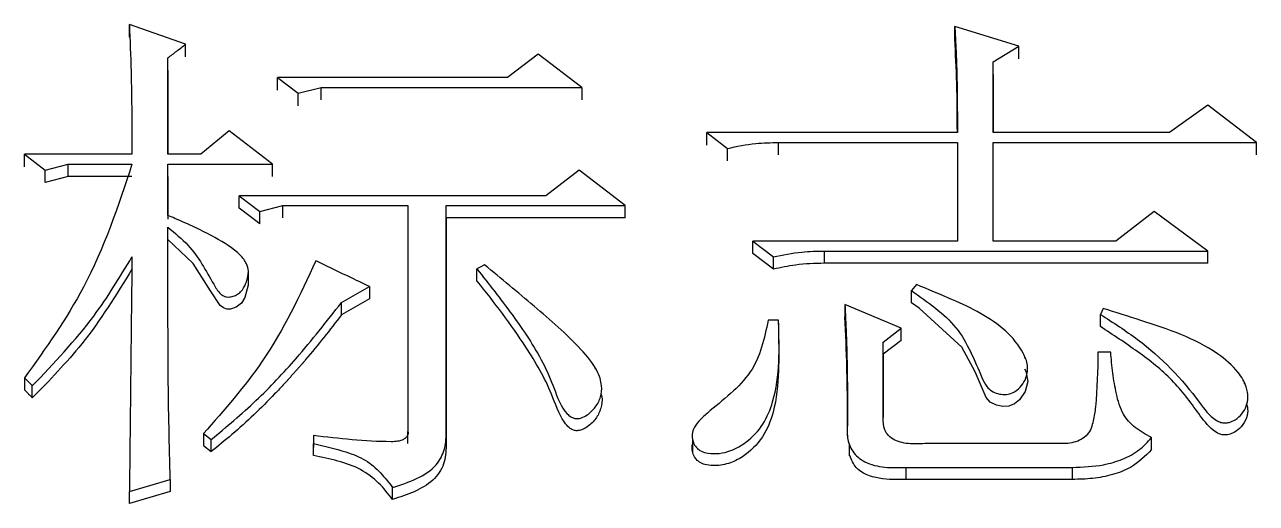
# Model space of a CAD drawing. Header units: millimetres. Extents: x 2223 to 4172, y 741 to 2119.
# Drawn here: x 2702.23 to 2707.45, y 1895.12 to 1897.14 of the extents above; entities that cross this region are included whole.
import ezdxf

# ---------------------------------------------------------------- set-up
doc = ezdxf.new("R2010")
doc.units = ezdxf.units.MM

msp = doc.modelspace()

# ---------------------------------------------------------------- linework, layer by layer
at = {"color": 7, "linetype": 'Continuous', "lineweight": 25}
for p, q in [((2702.914, 1897.0598), (2702.676, 1897.1428)), ((2702.676, 1897.0896), (2702.676, 1897.1428)), ((2706.4405, 1897.0516), (2706.17, 1897.1345)), ((2706.17, 1897.0813), (2706.17, 1897.1345)), ((2702.914, 1897.0068), (2702.914, 1897.0598)), ((2704.4068, 1897.0184), (2704.277, 1896.9187)), ((2704.5907, 1896.8771), (2704.4068, 1897.0184)), ((2706.3323, 1896.9851), (2706.4405, 1897.0516)), ((2706.4405, 1896.9985), (2706.4405, 1897.0516)), ((2702.8383, 1896.5941), (2702.8383, 1897.0018)), ((2702.8383, 1896.9488), (2702.8383, 1897.0018)), ((2706.3323, 1896.6858), (2706.3323, 1896.9851)), ((2706.3323, 1896.9322), (2706.3323, 1896.9851)), ((2702.8383, 1896.9487), (2702.8383, 1896.5941)), ((2703.3034, 1896.9187), (2703.39, 1896.8522)), ((2703.3034, 1896.8658), (2703.3034, 1896.9187)), ((2706.3323, 1896.9322), (2706.3323, 1896.6858)), ((2703.39, 1896.8522), (2703.4873, 1896.8771)), ((2703.4873, 1896.8243), (2703.4873, 1896.8771)), ((2704.5907, 1896.8771), (2704.5907, 1896.8243)), ((2703.39, 1896.7994), (2703.39, 1896.8522)), ((2707.2409, 1896.8023), (2707.0787, 1896.6858)), ((2707.4465, 1896.6441), (2707.2409, 1896.8023)), ((2703.0979, 1896.6941), (2702.9789, 1896.5941)), ((2703.2818, 1896.5525), (2703.0979, 1896.6941)), ((2705.1207, 1896.6858), (2705.2073, 1896.6192)), ((2706.1808, 1896.6858), (2705.1207, 1896.6858)), ((2707.0787, 1896.6858), (2706.3323, 1896.6858)), ((2705.2073, 1896.5667), (2705.2073, 1896.6192)), ((2705.4236, 1896.6441), (2706.1808, 1896.6441)), ((2705.4236, 1896.5916), (2705.4236, 1896.6441)), ((2706.1808, 1896.6441), (2706.1808, 1896.2268)), ((2706.3323, 1896.6441), (2707.4465, 1896.6441)), ((2706.3323, 1896.2268), (2706.3323, 1896.6441)), ((2706.3323, 1896.5916), (2706.3323, 1896.6441)), ((2702.6869, 1896.5941), (2702.2325, 1896.5941)), ((2702.2325, 1896.5941), (2702.3191, 1896.5275)), ((2702.2325, 1896.5417), (2702.2325, 1896.5941)), ((2702.3191, 1896.5275), (2702.4164, 1896.5525)), ((2702.4164, 1896.5525), (2702.6868, 1896.5525)), ((2702.4164, 1896.5), (2702.4164, 1896.5525)), ((2702.9789, 1896.5941), (2702.8383, 1896.5941)), ((2702.8383, 1896.5525), (2703.2818, 1896.5525)), ((2702.8383, 1896.3355), (2702.8383, 1896.5525)), ((2702.8383, 1896.5), (2702.8383, 1896.5525)), ((2703.2818, 1896.5001), (2703.2818, 1896.5525)), ((2702.3191, 1896.4751), (2702.3191, 1896.5275)), ((2702.4164, 1896.5), (2702.3191, 1896.4751)), ((2702.6868, 1896.5), (2702.4164, 1896.5)), ((2702.8383, 1896.5), (2702.8383, 1896.3195)), ((2704.5799, 1896.5275), (2704.4393, 1896.419)), ((2704.7746, 1896.3772), (2704.5799, 1896.5275)), ((2703.1412, 1896.419), (2703.2277, 1896.3522)), ((2704.4393, 1896.419), (2703.1412, 1896.419)), ((2703.1412, 1896.3667), (2703.1412, 1896.419)), ((2703.2277, 1896.3), (2703.1412, 1896.3667)), ((2703.2277, 1896.3522), (2703.3251, 1896.3772)), ((2703.2277, 1896.3), (2703.2277, 1896.3522)), ((2703.3251, 1896.3772), (2703.8551, 1896.3772)), ((2703.3251, 1896.325), (2703.3251, 1896.3772)), ((2703.8551, 1896.3772), (2703.8551, 1895.421)), ((2704.0174, 1896.3772), (2704.7746, 1896.3772)), ((2704.0174, 1895.4126), (2704.0174, 1896.3772)), ((2704.0174, 1896.325), (2704.0174, 1896.3772)), ((2704.7746, 1896.325), (2704.7746, 1896.3772)), ((2707.0138, 1896.3522), (2706.8515, 1896.2268)), ((2707.2409, 1896.185), (2707.0138, 1896.3522)), ((2704.0174, 1896.325), (2704.0174, 1895.3616)), ((2704.7746, 1896.325), (2704.0174, 1896.325)), ((2705.3155, 1896.2268), (2705.402, 1896.1599)), ((2706.1808, 1896.2268), (2705.3155, 1896.2268)), ((2705.6183, 1896.185), (2707.2409, 1896.185)), ((2705.6183, 1896.133), (2705.6183, 1896.185)), ((2706.8515, 1896.2268), (2706.3323, 1896.2268)), ((2707.2409, 1896.133), (2707.2409, 1896.185)), ((2705.402, 1896.108), (2705.3155, 1896.1748)), ((2705.402, 1896.108), (2705.402, 1896.1599)), ((2707.2409, 1896.133), (2705.6183, 1896.133)), ((2703.1794, 1896.1004), (2703.1794, 1896.1027)), ((2703.1794, 1896.0506), (2703.1794, 1896.0996)), ((2704.1471, 1896.0578), (2704.1471, 1896.1096)), ((2703.5739, 1895.9672), (2703.6929, 1896.0343)), ((2703.6929, 1896.0343), (2703.6929, 1895.9825)), ((2706.0078, 1896.0427), (2705.9861, 1896.0174)), ((2703.6929, 1895.9825), (2703.5739, 1895.9156)), ((2705.9861, 1895.9657), (2705.9861, 1896.0174)), ((2703.5739, 1895.9156), (2703.5739, 1895.9672)), ((2705.9429, 1895.8582), (2705.7049, 1895.9589)), ((2705.7049, 1895.9589), (2705.7049, 1895.9072)), ((2705.4236, 1895.8918), (2705.3802, 1895.8918)), ((2705.4236, 1895.8799), (2705.4236, 1895.8402)), ((2706.7866, 1895.8653), (2706.7866, 1895.9169)), ((2705.8671, 1895.7995), (2705.9429, 1895.8582)), ((2705.9429, 1895.8067), (2705.9429, 1895.8582)), ((2705.9429, 1895.8067), (2705.8671, 1895.748)), ((2705.8671, 1895.4799), (2705.8671, 1895.7995)), ((2705.8671, 1895.748), (2705.8671, 1895.7995)), ((2705.8671, 1895.748), (2705.8671, 1895.4799)), ((2706.4666, 1895.7319), (2706.4666, 1895.7381)), ((2706.8299, 1895.7575), (2706.7758, 1895.7575)), ((2704.6496, 1895.6847), (2704.6496, 1895.6882)), ((2702.2325, 1895.6483), (2702.2325, 1895.597)), ((2702.265, 1895.5634), (2702.265, 1895.6146)), ((2707.3958, 1895.6234), (2707.3958, 1895.6291)), ((2705.7157, 1895.4037), (2705.7157, 1895.4547)), ((2702.9897, 1895.4126), (2703.0222, 1895.3873)), ((2702.9897, 1895.4126), (2702.9897, 1895.3616)), ((2703.4549, 1895.4041), (2703.4549, 1895.3704)), ((2703.4549, 1895.4041), (2703.4549, 1895.3532)), ((2703.8551, 1895.37), (2703.8551, 1895.421)), ((2704.0174, 1895.3616), (2704.0174, 1895.4126)), ((2702.9897, 1895.3616), (2703.0222, 1895.3364)), ((2703.0222, 1895.3364), (2703.0222, 1895.3873)), ((2703.4549, 1895.3195), (2703.4549, 1895.3704)), ((2705.0599, 1895.3853), (2705.0599, 1895.3341)), ((2705.7227, 1895.3691), (2705.7227, 1895.3179)), ((2706.6027, 1895.3704), (2706.051, 1895.3704)), ((2707.003, 1895.3448), (2707.003, 1895.3957)), ((2705.9645, 1895.2692), (2706.6676, 1895.2692)), ((2705.9645, 1895.2185), (2705.9645, 1895.2692)), ((2706.6676, 1895.2185), (2706.6676, 1895.2692)), ((2702.676, 1895.168), (2702.8491, 1895.2186)), ((2702.8491, 1895.2186), (2702.8491, 1895.1679)), ((2706.6676, 1895.2185), (2705.9645, 1895.2185)), ((2702.676, 1895.1173), (2702.676, 1895.168)), ((2702.8491, 1895.1679), (2702.676, 1895.1173)), ((2703.7902, 1895.1342), (2703.7902, 1895.1848))]:
    msp.add_line(p, q, dxfattribs=at)
at = {"color": 7, "linetype": 'Continuous', "lineweight": 25, "flags": 128}
for points in [[(2704.277, 1896.9187), (2703.807, 1896.9187), (2703.3034, 1896.9187)], [(2703.4873, 1896.8771), (2703.9573, 1896.8771), (2704.5907, 1896.8771)], [(2705.1207, 1896.6332), (2705.1207, 1896.6463), (2705.1207, 1896.6595), (2705.1207, 1896.6726), (2705.1207, 1896.6858)], [(2707.4465, 1896.5916), (2707.4465, 1896.6049), (2707.4465, 1896.6245), (2707.4465, 1896.6441)], [(2703.178, 1896.0505), (2703.1793, 1896.0411), (2703.1651, 1895.9878), (2703.1509, 1895.9649), (2703.1285, 1895.9471), (2703.104, 1895.9393), (2703.0884, 1895.9392), (2703.0736, 1895.9439), (2703.0595, 1895.9546), (2703.0189, 1896.0161), (2702.9456, 1896.1317), (2702.8383, 1896.2333), (2702.8383, 1896.2333)], [(2705.3155, 1896.1748), (2705.3155, 1896.1878), (2705.3155, 1896.2008), (2705.3155, 1896.2138), (2705.3155, 1896.2268)], [(2704.1796, 1896.1264), (2704.1633, 1896.118), (2704.1471, 1896.1096)], [(2706.4651, 1895.6858), (2706.4707, 1895.6762), (2706.4784, 1895.6333), (2706.4684, 1895.5905), (2706.4445, 1895.5554), (2706.422, 1895.5378), (2706.3986, 1895.5289), (2706.3732, 1895.5271), (2706.346, 1895.5323), (2706.3199, 1895.5461), (2706.3025, 1895.5648), (2706.2558, 1895.674), (2706.2002, 1895.7785), (2706.019, 1895.9434), (2705.9861, 1895.9657), (2705.9861, 1895.9657)], [(2706.7974, 1895.9421), (2706.792, 1895.9295), (2706.7866, 1895.9169)]]:
    msp.add_lwpolyline(points, dxfattribs=at)
at = {"color": 7, "linetype": 'Continuous', "lineweight": 25}
for points, knots in [([(2702.676, 1897.1428), (2702.6785, 1897.0766), (2702.6832, 1896.9522), (2702.6861, 1896.7693), (2702.6866, 1896.6525), (2702.6869, 1896.5941)], [0, 0, 0, 0, 0.362921, 0.681445, 1, 1, 1, 1]), ([(2706.17, 1897.1345), (2706.1702, 1897.1318), (2706.1704, 1897.1263), (2706.1709, 1897.1182), (2706.1713, 1897.11), (2706.1717, 1897.1018), (2706.1721, 1897.095), (2706.1724, 1897.0882), (2706.1728, 1897.0814), (2706.1732, 1897.0733), (2706.1735, 1897.0665), (2706.1738, 1897.0596), (2706.1742, 1897.0528), (2706.1745, 1897.0447), (2706.1749, 1897.0379), (2706.1752, 1897.031), (2706.1755, 1897.0242), (2706.1758, 1897.0174), (2706.176, 1897.0106), (2706.1763, 1897.0038), (2706.1766, 1896.9956), (2706.1769, 1896.9888), (2706.1771, 1896.982), (2706.1774, 1896.9752), (2706.1776, 1896.9684), (2706.1778, 1896.9615), (2706.178, 1896.9547), (2706.1782, 1896.9465), (2706.1784, 1896.9397), (2706.1786, 1896.9329), (2706.1788, 1896.9261), (2706.1789, 1896.9192), (2706.1791, 1896.9124), (2706.1792, 1896.9056), (2706.1794, 1896.8974), (2706.1795, 1896.8906), (2706.1796, 1896.8838), (2706.1797, 1896.8769), (2706.1798, 1896.8701), (2706.1799, 1896.8633), (2706.18, 1896.8565), (2706.1801, 1896.8496), (2706.1802, 1896.8428), (2706.1802, 1896.836), (2706.1803, 1896.8278), (2706.1804, 1896.821), (2706.1804, 1896.8141), (2706.1805, 1896.8073), (2706.1805, 1896.8005), (2706.1806, 1896.7936), (2706.1806, 1896.7868), (2706.1806, 1896.7786), (2706.1807, 1896.7718), (2706.1807, 1896.7649), (2706.1807, 1896.7581), (2706.1807, 1896.7513), (2706.1807, 1896.7444), (2706.1808, 1896.7376), (2706.1808, 1896.7294), (2706.1808, 1896.7226), (2706.1808, 1896.7157), (2706.1808, 1896.7089), (2706.1808, 1896.702), (2706.1808, 1896.6944), (2706.1808, 1896.6894), (2706.1808, 1896.6858)], [0, 0, 0, 0, 0.018243, 0.036487, 0.05473, 0.072974, 0.091217, 0.100339, 0.118582, 0.136826, 0.155069, 0.164191, 0.182434, 0.200678, 0.218921, 0.228043, 0.246286, 0.26453, 0.273652, 0.291895, 0.310138, 0.328382, 0.337504, 0.355747, 0.37399, 0.383112, 0.401356, 0.419599, 0.437843, 0.446964, 0.465208, 0.483451, 0.492573, 0.510816, 0.52906, 0.547303, 0.556425, 0.574668, 0.592912, 0.602033, 0.620277, 0.63852, 0.647642, 0.665886, 0.684129, 0.702372, 0.711494, 0.729738, 0.747981, 0.757103, 0.775346, 0.79359, 0.811833, 0.820955, 0.839198, 0.857442, 0.866563, 0.884807, 0.90305, 0.921294, 0.930415, 0.948659, 0.966902, 0.976024, 1, 1, 1, 1]), ([(2706.1807, 1896.6858), (2706.1806, 1896.712), (2706.1805, 1896.782), (2706.1786, 1896.9139), (2706.1732, 1897.0194), (2706.17, 1897.0813)], [0, 0, 0, 0, 0.1983537, 0.5294314, 1, 1, 1, 1]), ([(2702.8383, 1897.0018), (2702.8509, 1897.0114), (2702.8761, 1897.0308), (2702.9014, 1897.0502), (2702.914, 1897.0598)], [0, 0, 0, 0, 0.499999, 1, 1, 1, 1]), ([(2705.2073, 1896.6192), (2705.247, 1896.6274), (2705.3182, 1896.6423), (2705.3913, 1896.6436), (2705.4236, 1896.6441)], [0, 0, 0, 0, 0.558835, 1, 1, 1, 1]), ([(2702.6868, 1896.5525), (2702.6283, 1896.3753), (2702.5233, 1896.0573), (2702.3217, 1895.7738), (2702.2325, 1895.6483)], [0, 0, 0, 0, 0.5569278, 1, 1, 1, 1]), ([(2702.8383, 1896.2854), (2702.8685, 1896.2609), (2702.9525, 1896.1927), (2703.0073, 1896.087), (2703.0516, 1896.0114), (2703.0731, 1895.995), (2703.0869, 1895.9905), (2703.103, 1895.99), (2703.121, 1895.9945), (2703.1399, 1896.0047), (2703.1591, 1896.0246), (2703.173, 1896.0575), (2703.1828, 1896.0952), (2703.1727, 1896.1355), (2703.1289, 1896.1893), (2703.023, 1896.2533), (2702.9164, 1896.3031), (2702.8482, 1896.3314), (2702.8383, 1896.3355)], [0, 0, 0, 0, 0.11687, 0.3258, 0.377744, 0.393029, 0.405901, 0.418726, 0.438143, 0.45802, 0.48112, 0.522189, 0.572441, 0.606763, 0.655286, 0.785224, 0.968955, 1, 1, 1, 1]), ([(2702.8491, 1895.2186), (2702.8453, 1895.3643), (2702.8396, 1895.5827), (2702.8395, 1895.8185), (2702.8392, 1895.9182), (2702.8391, 1895.9544), (2702.839, 1895.9771), (2702.839, 1895.9952), (2702.8389, 1896.0133), (2702.8389, 1896.0314), (2702.8388, 1896.0495), (2702.8388, 1896.063), (2702.8388, 1896.0766), (2702.8387, 1896.0947), (2702.8387, 1896.1128), (2702.8386, 1896.1308), (2702.8386, 1896.1444), (2702.8386, 1896.1625), (2702.8385, 1896.1783), (2702.8385, 1896.1918), (2702.8385, 1896.1986), (2702.8385, 1896.2054), (2702.8384, 1896.2144), (2702.8384, 1896.2235), (2702.8384, 1896.2325), (2702.8384, 1896.2393), (2702.8384, 1896.2483), (2702.8384, 1896.2573), (2702.8383, 1896.2664), (2702.8383, 1896.2749), (2702.8383, 1896.2813), (2702.8383, 1896.2854)], [0, 0, 0, 0, 0.408156, 0.61223, 0.663248, 0.688757, 0.714266, 0.727021, 0.739776, 0.765285, 0.778039, 0.790794, 0.803548, 0.816303, 0.841812, 0.854567, 0.867321, 0.880076, 0.905585, 0.911962, 0.918339, 0.924717, 0.931094, 0.943848, 0.950226, 0.956603, 0.96298, 0.975735, 0.982112, 0.988489, 1, 1, 1, 1]), ([(2705.402, 1896.1599), (2705.4418, 1896.1682), (2705.5129, 1896.1831), (2705.5861, 1896.1844), (2705.6183, 1896.185)], [0, 0, 0, 0, 0.558835, 1, 1, 1, 1]), ([(2702.265, 1895.6146), (2702.3564, 1895.7103), (2702.5187, 1895.8803), (2702.6357, 1896.0749), (2702.6868, 1896.1599)], [0, 0, 0, 0, 0.562943, 1, 1, 1, 1]), ([(2702.6869, 1896.1599), (2702.6855, 1896.0379), (2702.684, 1895.9083), (2702.6825, 1895.7708), (2702.6822, 1895.7402), (2702.6818, 1895.7096), (2702.6815, 1895.679), (2702.6812, 1895.6484), (2702.6808, 1895.6178), (2702.6805, 1895.5872), (2702.6802, 1895.5566), (2702.6799, 1895.5259), (2702.6795, 1895.4953), (2702.6792, 1895.4646), (2702.6789, 1895.434), (2702.6785, 1895.3956), (2702.6782, 1895.365), (2702.6778, 1895.3343), (2702.6775, 1895.3036), (2702.6772, 1895.2767), (2702.6769, 1895.2498), (2702.6768, 1895.2345), (2702.6766, 1895.2191), (2702.6764, 1895.2048), (2702.6763, 1895.1878), (2702.6761, 1895.1746), (2702.676, 1895.168)], [0, 0, 0, 0, 0.370203, 0.393341, 0.416478, 0.462753, 0.485891, 0.509029, 0.555304, 0.578441, 0.601579, 0.647854, 0.670992, 0.694129, 0.740405, 0.763542, 0.809817, 0.832955, 0.856093, 0.902368, 0.913937, 0.937074, 0.948643, 0.960212, 0.980106, 1, 1, 1, 1]), ([(2703.4657, 1896.1432), (2703.3978, 1895.998), (2703.2758, 1895.737), (2703.0776, 1895.5123), (2702.9897, 1895.4126)], [0, 0, 0, 0, 0.556366, 1, 1, 1, 1]), ([(2703.6929, 1896.0343), (2703.6635, 1896.0484), (2703.6109, 1896.0736), (2703.5352, 1896.1098), (2703.4889, 1896.1321), (2703.4657, 1896.1432)], [0, 0, 0, 0, 0.387829, 0.693915, 1, 1, 1, 1]), ([(2705.6183, 1896.133), (2705.5773, 1896.132), (2705.504, 1896.1303), (2705.4331, 1896.1148), (2705.402, 1896.108)], [0, 0, 0, 0, 0.561085, 1, 1, 1, 1]), ([(2702.6868, 1896.108), (2702.6205, 1896.0001), (2702.5015, 1895.8065), (2702.3376, 1895.638), (2702.265, 1895.5634)], [0, 0, 0, 0, 0.5567847, 1, 1, 1, 1]), ([(2704.1471, 1896.1096), (2704.1974, 1896.0456), (2704.2981, 1895.9175), (2704.4128, 1895.7488), (2704.475, 1895.604), (2704.503, 1895.5204), (2704.5424, 1895.4839), (2704.5573, 1895.4766), (2704.5731, 1895.475), (2704.5932, 1895.4794), (2704.6211, 1895.4947), (2704.6509, 1895.5243), (2704.6739, 1895.567), (2704.6777, 1895.6208), (2704.6535, 1895.6927), (2704.5559, 1895.8083), (2704.3893, 1895.9525), (2704.2496, 1896.0683), (2704.1796, 1896.1263)], [0, 0, 0, 0, 0.14589, 0.291848, 0.364926, 0.43814, 0.449708, 0.457487, 0.465325, 0.474776, 0.490324, 0.518026, 0.54742, 0.577063, 0.617255, 0.685721, 0.842506, 1, 1, 1, 1]), ([(2704.6717, 1895.5809), (2704.6718, 1895.5807), (2704.6792, 1895.5657), (2704.6757, 1895.531), (2704.6602, 1895.4855), (2704.6318, 1895.4532), (2704.6049, 1895.434), (2704.5846, 1895.4258), (2704.5669, 1895.424), (2704.5514, 1895.4276), (2704.5334, 1895.4395), (2704.495, 1895.4877), (2704.4567, 1895.6106), (2704.3671, 1895.7639), (2704.2564, 1895.9206), (2704.1847, 1896.0125), (2704.1473, 1896.0575), (2704.1471, 1896.0578)], [0, 0, 0, 0, 0.000541, 0.052262, 0.10428, 0.152425, 0.178787, 0.199916, 0.213282, 0.226749, 0.243025, 0.274546, 0.411233, 0.645125, 0.822307, 0.999061, 1, 1, 1, 1]), ([(2705.9861, 1896.0174), (2706.0558, 1895.9693), (2706.1966, 1895.872), (2706.258, 1895.7089), (2706.3, 1895.6154), (2706.3248, 1895.5917), (2706.3516, 1895.5804), (2706.3813, 1895.5766), (2706.41, 1895.5816), (2706.4371, 1895.5974), (2706.4596, 1895.6226), (2706.4774, 1895.6586), (2706.4808, 1895.7049), (2706.4533, 1895.773), (2706.3607, 1895.884), (2706.191, 1895.9681), (2706.0585, 1896.022), (2706.0078, 1896.0427)], [0, 0, 0, 0, 0.175531, 0.354652, 0.388166, 0.407747, 0.427401, 0.446675, 0.466945, 0.484382, 0.511375, 0.539761, 0.574487, 0.616877, 0.705288, 0.887114, 1, 1, 1, 1]), ([(2703.0222, 1895.3873), (2703.0866, 1895.4411), (2703.2155, 1895.5487), (2703.3989, 1895.744), (2703.5114, 1895.8875), (2703.5739, 1895.9672)], [0, 0, 0, 0, 0.30776, 0.615622, 1, 1, 1, 1]), ([(2705.7049, 1895.9589), (2705.705, 1895.9559), (2705.7053, 1895.9499), (2705.7057, 1895.941), (2705.7061, 1895.932), (2705.7065, 1895.9231), (2705.7069, 1895.9142), (2705.7072, 1895.9067), (2705.7076, 1895.8992), (2705.7079, 1895.8918), (2705.7083, 1895.8828), (2705.7087, 1895.8739), (2705.709, 1895.8664), (2705.7093, 1895.859), (2705.7096, 1895.8515), (2705.7099, 1895.8441), (2705.7102, 1895.8366), (2705.7105, 1895.8291), (2705.7108, 1895.8202), (2705.7111, 1895.8112), (2705.7114, 1895.8038), (2705.7116, 1895.7963), (2705.7119, 1895.7889), (2705.7122, 1895.7799), (2705.7124, 1895.7724), (2705.7127, 1895.762), (2705.713, 1895.7515), (2705.7133, 1895.7396), (2705.7135, 1895.7321), (2705.7136, 1895.7246), (2705.7138, 1895.7172), (2705.7139, 1895.7097), (2705.7141, 1895.7022), (2705.7142, 1895.6947), (2705.7143, 1895.6858), (2705.7145, 1895.6768), (2705.7146, 1895.6693), (2705.7147, 1895.6619), (2705.7148, 1895.6544), (2705.7149, 1895.6454), (2705.715, 1895.6379), (2705.715, 1895.6305), (2705.7151, 1895.623), (2705.7152, 1895.614), (2705.7152, 1895.6065), (2705.7153, 1895.5991), (2705.7154, 1895.5916), (2705.7154, 1895.5826), (2705.7154, 1895.5751), (2705.7155, 1895.5676), (2705.7155, 1895.5602), (2705.7155, 1895.5512), (2705.7156, 1895.5437), (2705.7156, 1895.5362), (2705.7156, 1895.5287), (2705.7156, 1895.5197), (2705.7156, 1895.5123), (2705.7157, 1895.5048), (2705.7157, 1895.4973), (2705.7157, 1895.4883), (2705.7157, 1895.4808), (2705.7157, 1895.4733), (2705.7157, 1895.4651), (2705.7157, 1895.4584), (2705.7157, 1895.4547)], [0, 0, 0, 0, 0.017781, 0.035561, 0.053342, 0.071122, 0.088903, 0.106683, 0.115574, 0.133354, 0.151135, 0.168916, 0.186696, 0.195586, 0.213367, 0.231148, 0.240038, 0.257818, 0.275599, 0.29338, 0.31116, 0.320051, 0.337831, 0.355612, 0.373392, 0.382283, 0.417844, 0.435624, 0.453405, 0.462295, 0.480076, 0.497857, 0.506747, 0.524527, 0.542308, 0.560089, 0.577869, 0.586759, 0.60454, 0.622321, 0.640101, 0.648992, 0.666772, 0.684553, 0.702333, 0.711224, 0.729004, 0.746785, 0.764565, 0.773456, 0.791236, 0.809017, 0.826797, 0.835688, 0.853468, 0.871249, 0.889029, 0.89792, 0.9157, 0.933481, 0.951262, 0.960152, 0.977932, 1, 1, 1, 1]), ([(2706.7866, 1895.9169), (2706.8402, 1895.8824), (2707.0022, 1895.7782), (2707.1556, 1895.6198), (2707.2498, 1895.4816), (2707.2947, 1895.4593), (2707.3139, 1895.4567), (2707.3351, 1895.4601), (2707.3611, 1895.4722), (2707.3874, 1895.4956), (2707.4062, 1895.5289), (2707.4125, 1895.5684), (2707.4041, 1895.6184), (2707.3646, 1895.6852), (2707.2275, 1895.8018), (2707.0177, 1895.873), (2706.8512, 1895.9256), (2706.7976, 1895.942), (2706.7974, 1895.9421)], [0, 0, 0, 0, 0.116248, 0.351545, 0.417546, 0.429975, 0.440278, 0.450547, 0.466965, 0.490882, 0.515264, 0.540739, 0.570383, 0.616277, 0.689853, 0.900941, 0.999644, 1, 1, 1, 1]), ([(2703.5739, 1895.9156), (2703.5244, 1895.8515), (2703.4734, 1895.7853), (2703.417, 1895.7195), (2703.4129, 1895.7146), (2703.4087, 1895.7098), (2703.4045, 1895.705), (2703.4004, 1895.7002), (2703.3961, 1895.6954), (2703.3919, 1895.6906), (2703.3877, 1895.6858), (2703.3835, 1895.681), (2703.3801, 1895.6772), (2703.3758, 1895.6724), (2703.3716, 1895.6676), (2703.3673, 1895.6628), (2703.363, 1895.6581), (2703.3596, 1895.6543), (2703.3553, 1895.6495), (2703.351, 1895.6448), (2703.3467, 1895.6401), (2703.3406, 1895.6335), (2703.3223, 1895.6136), (2703.2484, 1895.535), (2703.1465, 1895.4369), (2703.0516, 1895.3602), (2703.0222, 1895.3364)], [0, 0, 0, 0, 0.307844, 0.317463, 0.327082, 0.331891, 0.34151, 0.351128, 0.355938, 0.365557, 0.375175, 0.379985, 0.389603, 0.394413, 0.404031, 0.41365, 0.41846, 0.428078, 0.432888, 0.442506, 0.452125, 0.456934, 0.476172, 0.553125, 0.861264, 1, 1, 1, 1]), ([(2705.3802, 1895.8918), (2705.3636, 1895.8148), (2705.33, 1895.6592), (2705.1727, 1895.5438), (2705.0864, 1895.468), (2705.0625, 1895.4351), (2705.0559, 1895.403), (2705.061, 1895.376), (2705.0747, 1895.353), (2705.0968, 1895.3365), (2705.1309, 1895.3272), (2705.1741, 1895.3271), (2705.231, 1895.3406), (2705.2983, 1895.3807), (2705.3639, 1895.4509), (2705.4319, 1895.6223), (2705.4272, 1895.774), (2705.4237, 1895.889), (2705.4236, 1895.8918)], [0, 0, 0, 0, 0.166517, 0.336736, 0.370754, 0.398968, 0.419707, 0.44043, 0.457693, 0.475082, 0.493885, 0.523597, 0.555079, 0.603262, 0.6747, 0.747935, 0.993843, 1, 1, 1, 1]), ([(2705.7157, 1895.4037), (2705.7157, 1895.4516), (2705.7157, 1895.5474), (2705.7132, 1895.7154), (2705.708, 1895.8351), (2705.7049, 1895.9072)], [0, 0, 0, 0, 0.284865, 0.569737, 1, 1, 1, 1]), ([(2705.4236, 1895.8402), (2705.4245, 1895.7861), (2705.4262, 1895.6735), (2705.4127, 1895.5233), (2705.3628, 1895.3956), (2705.2903, 1895.3222), (2705.2134, 1895.2828), (2705.1564, 1895.2745), (2705.1143, 1895.28), (2705.0885, 1895.2905), (2705.07, 1895.3082), (2705.0594, 1895.3311), (2705.0558, 1895.3549), (2705.0609, 1895.3693), (2705.063, 1895.3753)], [0, 0, 0, 0, 0.198609, 0.413548, 0.548586, 0.684419, 0.755202, 0.826554, 0.860883, 0.887727, 0.914733, 0.945634, 0.976974, 1, 1, 1, 1]), ([(2707.4053, 1895.5374), (2707.4076, 1895.528), (2707.4131, 1895.505), (2707.4024, 1895.4677), (2707.3789, 1895.4351), (2707.3507, 1895.4153), (2707.3264, 1895.4069), (2707.3061, 1895.4059), (2707.2845, 1895.4121), (2707.2443, 1895.4394), (2707.1851, 1895.5216), (2707.0956, 1895.6436), (2706.9459, 1895.7604), (2706.8399, 1895.8302), (2706.7866, 1895.8653)], [0, 0, 0, 0, 0.0349107, 0.084718, 0.134766, 0.1723804, 0.196269, 0.2154467, 0.234674, 0.265974, 0.373163, 0.5818617, 0.7895695, 1, 1, 1, 1]), ([(2706.7758, 1895.7575), (2706.7745, 1895.6799), (2706.773, 1895.5822), (2706.7578, 1895.4659), (2706.7386, 1895.4055), (2706.6744, 1895.3691), (2706.627, 1895.37), (2706.6027, 1895.3704)], [0, 0, 0, 0, 0.490042, 0.617207, 0.745492, 0.869777, 1, 1, 1, 1]), ([(2707.003, 1895.3957), (2706.9787, 1895.4087), (2706.931, 1895.4342), (2706.8746, 1895.4983), (2706.8528, 1895.5807), (2706.8375, 1895.6686), (2706.8324, 1895.7279), (2706.8299, 1895.7575)], [0, 0, 0, 0, 0.1777081, 0.35, 0.5672223, 0.7837017, 1, 1, 1, 1]), ([(2702.2325, 1895.6483), (2702.2379, 1895.6427), (2702.2487, 1895.6314), (2702.2596, 1895.6202), (2702.265, 1895.6146)], [0, 0, 0, 0, 0.5, 1, 1, 1, 1]), ([(2702.2325, 1895.597), (2702.2352, 1895.5942), (2702.2407, 1895.5885), (2702.2515, 1895.5773), (2702.2596, 1895.5689), (2702.265, 1895.5634)], [0, 0, 0, 0, 0.25287, 0.505739, 1, 1, 1, 1]), ([(2705.7157, 1895.4547), (2705.7146, 1895.4347), (2705.7124, 1895.3947), (2705.7328, 1895.3343), (2705.7905, 1895.2858), (2705.8745, 1895.2665), (2705.9343, 1895.2683), (2705.9645, 1895.2692)], [0, 0, 0, 0, 0.177715, 0.3563568, 0.5410477, 0.7687672, 1, 1, 1, 1]), ([(2706.051, 1895.3704), (2706.0281, 1895.3692), (2705.9824, 1895.3667), (2705.9242, 1895.3774), (2705.888, 1895.4023), (2705.8671, 1895.4353), (2705.8671, 1895.4625), (2705.8671, 1895.4799)], [0, 0, 0, 0, 0.261231, 0.519065, 0.649006, 0.774533, 1, 1, 1, 1]), ([(2703.855, 1895.421), (2703.8554, 1895.4182), (2703.8562, 1895.4128), (2703.8537, 1895.4038), (2703.8471, 1895.3951), (2703.8333, 1895.3853), (2703.8113, 1895.3784), (2703.6824, 1895.3775), (2703.564, 1895.3914), (2703.4549, 1895.4041)], [0, 0, 0, 0, 0.022685, 0.043674, 0.07363, 0.104665, 0.167541, 0.232295, 1, 1, 1, 1]), ([(2703.7902, 1895.1848), (2703.8247, 1895.1959), (2703.8927, 1895.2176), (2703.9757, 1895.2705), (2704.0133, 1895.3433), (2704.016, 1895.3896), (2704.0174, 1895.4126)], [0, 0, 0, 0, 0.291823, 0.574939, 0.78881, 1, 1, 1, 1]), ([(2703.4549, 1895.3704), (2703.5011, 1895.3598), (2703.5769, 1895.3425), (2703.6773, 1895.3041), (2703.7404, 1895.2475), (2703.7737, 1895.2056), (2703.7902, 1895.1848)], [0, 0, 0, 0, 0.3486089, 0.5710474, 0.7872472, 1, 1, 1, 1]), ([(2704.0174, 1895.3616), (2704.0156, 1895.3354), (2704.0129, 1895.2959), (2703.9894, 1895.2466), (2703.951, 1895.2027), (2703.8822, 1895.1633), (2703.8211, 1895.144), (2703.7902, 1895.1342)], [0, 0, 0, 0, 0.239419, 0.360941, 0.484667, 0.739404, 1, 1, 1, 1]), ([(2706.6676, 1895.2692), (2706.712, 1895.271), (2706.7848, 1895.2739), (2706.8805, 1895.3018), (2706.9525, 1895.3398), (2706.9863, 1895.3773), (2707.003, 1895.3957)], [0, 0, 0, 0, 0.3472592, 0.5698518, 0.7878871, 1, 1, 1, 1]), ([(2703.7902, 1895.1342), (2703.7716, 1895.1579), (2703.7339, 1895.2059), (2703.6281, 1895.2852), (2703.5247, 1895.3057), (2703.4549, 1895.3195)], [0, 0, 0, 0, 0.242139, 0.4889, 1, 1, 1, 1]), ([(2705.9645, 1895.2185), (2705.9265, 1895.2175), (2705.852, 1895.2154), (2705.7522, 1895.2523), (2705.7329, 1895.3012), (2705.7259, 1895.3192)], [0, 0, 0, 0, 0.396511, 0.777724, 1, 1, 1, 1]), ([(2707.003, 1895.3448), (2706.9754, 1895.317), (2706.9292, 1895.2706), (2706.837, 1895.2368), (2706.7536, 1895.2205), (2706.6963, 1895.2192), (2706.6676, 1895.2185)], [0, 0, 0, 0, 0.3290567, 0.5500366, 0.7744123, 1, 1, 1, 1])]:
    msp.add_open_spline(points, degree=3, knots=knots, dxfattribs=at)

doc.saveas('drawing.dxf')
